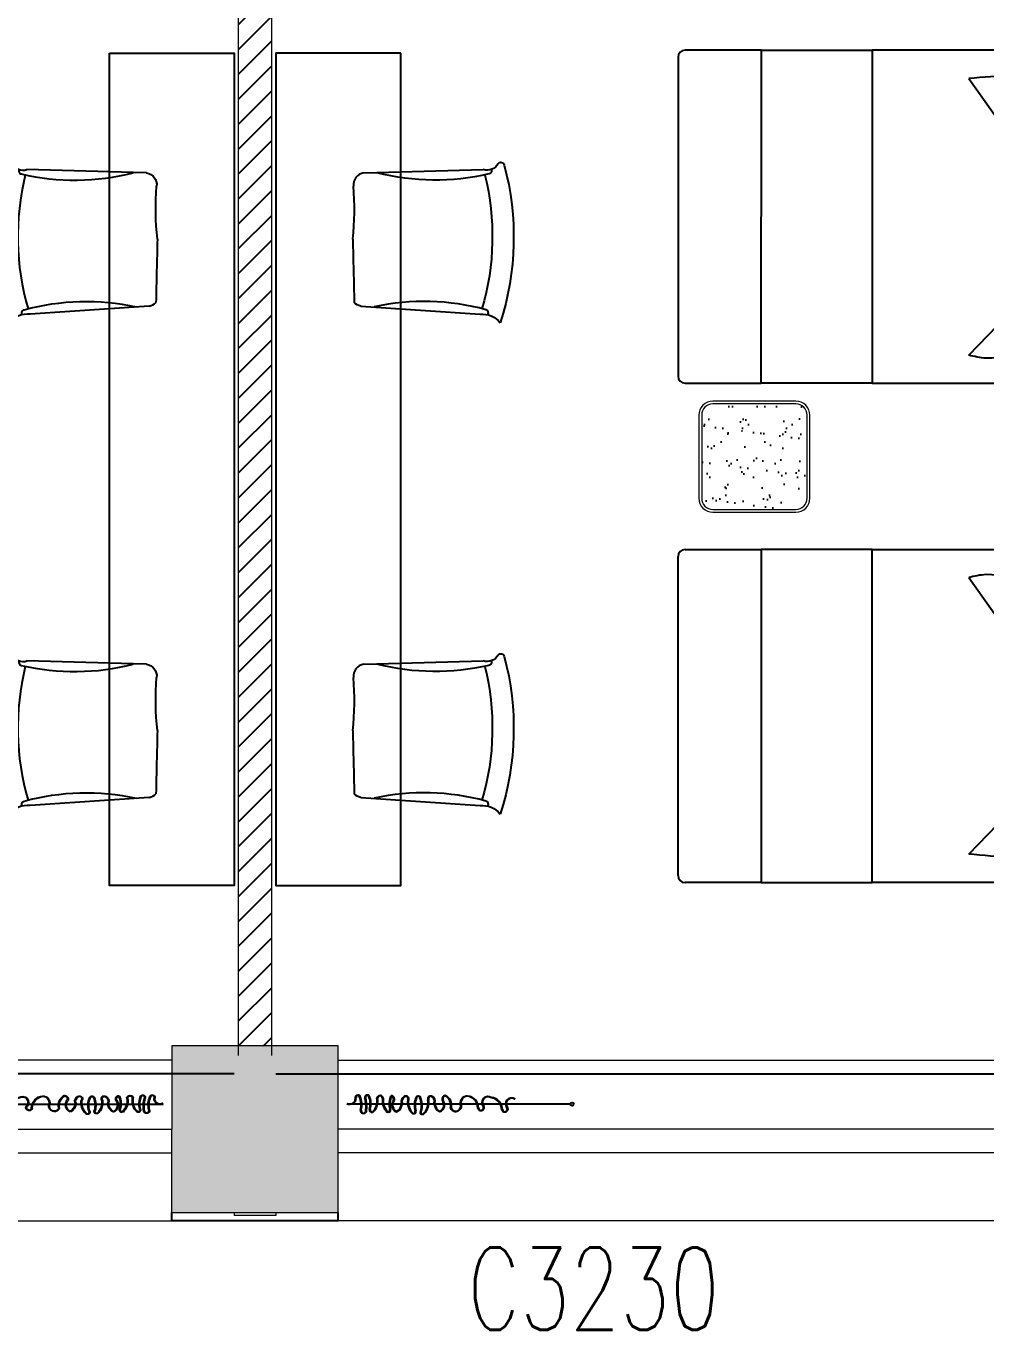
# Model space of a CAD drawing. Header units: millimetres. Extents: x 33621 to 401573, y -91663 to 133135.
# Drawn here: x 124271 to 127731, y -59633 to -54933 of the extents above; entities that cross this region are included whole.
import ezdxf

# ---------------------------------------------------------------- set-up
doc = ezdxf.new("R2010")
doc.units = ezdxf.units.MM
doc.header["$LTSCALE"] = 10
doc.linetypes.add('DASH', pattern=[0.35, 0.25, -0.1])
doc.linetypes.add('DOTE', pattern=[2.42, 2, -0.2, 0.02, -0.2])
doc.layers.get('0').update_dxf_attribs({"color": 253})
for name, color, linetype, lineweight in [('COLUMN', 253, 'Continuous', 0), ('cr-外框线2', 253, 'Continuous', 13), ('FF-FURN【成品家私】', 253, 'Continuous', 0), ('PUB_HATCH', 253, 'Continuous', 0), ('RC-LIGHT【天花灯具】', 253, 'Continuous', 0), ('RC-Modelling【天花造型】', 253, 'Continuous', 0), ('WALL', 253, 'Continuous', 0), ('Wall【墙体】', 253, 'Continuous', 0), ('WINDOW', 253, 'Continuous', 0)]:
    doc.layers.add(name, color=color, linetype=linetype, lineweight=lineweight)
for name, color, linetype in [('HATCH【填充】', 253, 'Continuous'), ('P-活动家具', 253, 'Continuous'), ('SURFACE', 253, 'Continuous'), ('TITLE【图框】', 253, 'Continuous'), ('WINDOW_TEXT', 253, 'Continuous'), ('平面家具', 253, 'Continuous')]:
    doc.layers.add(name, color=color, linetype=linetype)
doc.styles.add('_TCH_WINDOW', font='SIMPLEX', dxfattribs={"bigfont": 'GBCBIG'})

# ---------------------------------------------------------------- blocks, each defined once
blk = doc.blocks.new('$WINLIB2D$00000004')
for p, q in [((-0.5, 0.5), (0.5, 0.5)), ((-0.5, 0.5), (-0.5, -0.5)), ((0.5, -0.5), (0.5, 0.5)), ((-0.5, 0.2406), (0.5, 0.2406)), ((-0.5, -0.5), (0.5, -0.5))]:
    blk.add_line(p, q)
blk = doc.blocks.new('海龙_041013431')
at = {"layer": 'P-活动家具', "color": 8}
for p, q in [((455.7, -74.4), (289.2, 600)), ((47.8, 499), (455.7, -74.4)), ((826, 491.4), (803.8, 456.5)), ((867.3, 466), (826, 491.4)), ((826, 491.4), (826, 283.9)), ((590.4, 422.6), (626.6, 444.9)), ((626.6, 444.9), (646.1, 414.3)), ((626.6, 444.9), (626.6, 267.8)), ((803.8, 456.5), (756.2, 351.8)), ((915, 345.5), (867.3, 466)), ((548.6, 316.9), (590.4, 422.6)), ((646.1, 414.3), (687.9, 322.4)), ((756.2, 351.8), (724.4, 245.8)), ((953.1, 214.1), (915, 345.5)), ((515.2, 206.5), (548.6, 316.9)), ((687.9, 322.4), (715.8, 234.4)), ((826, 283.9), (848.3, 101)), ((626.6, 267.8), (607.1, 108.1)), ((724.4, 245.8), (724.4, -35.9)), ((515.2, -92.7), (515.2, 206.5)), ((715.8, 234.4), (715.8, -82.4)), ((953.1, -110.2), (953.1, 214.1)), ((607.1, 108.1), (607.1, -487.1)), ((848.3, 101), (848.3, -488.8)), ((724.4, -35.9), (759.4, -353.8)), ((47.8, -497.7), (455.7, -74.4)), ((290.8, -600), (455.7, -74.4)), ((570.9, -443.1), (515.2, -92.7)), ((715.8, -82.4), (684.4, -370.6)), ((889.6, -438.7), (953.1, -110.2)), ((684.4, -370.6), (640.6, -490.4)), ((759.4, -353.8), (810.2, -492.6)), ((609.9, -490.4), (570.9, -443.1)), ((845.1, -492.6), (889.6, -438.7))]:
    blk.add_line(p, q, dxfattribs=at)
at = {"layer": 'P-活动家具'}
blk.add_line((1000, -600), (1000, 600), dxfattribs=at)
at = {"layer": 'P-活动家具', "color": 8}
blk.add_lwpolyline([(-300, -600), (-300, 600), (-700, 600), (-700, -600)], close=True, dxfattribs=at)
for points, knots in [([(291.5, 587.7), (284.6, 560.3), (263.8, 477.8), (136.2, 521), (68, 504), (47.8, 499)], [0, 0, 0, 0, 75.29107, 226.745569, 290.81809, 290.81809, 290.81809, 290.81809]), ([(291.5, -586.4), (286.2, -557.6), (277.4, -509), (168.4, -508.8), (99.8, -502.5), (47.8, -497.7)], [0, 0, 0, 0, 75.29107, 127.212251, 290.722633, 290.722633, 290.722633, 290.722633])]:
    blk.add_open_spline(points, degree=3, knots=knots, dxfattribs=at)
at = {"layer": '平面家具', "color": 43, "linetype": 'ByBlock'}
for p, q in [((-1000, -575), (-1000, 575)), ((-975, 600), (-700, 600)), ((-300, 600), (1000, 600)), ((455.7, 600), (455.7, -600)), ((-700, -600), (-975, -600)), ((1000, -600), (-300, -600))]:
    blk.add_line(p, q, dxfattribs=at)
for centre, start, end in [((-975, 575), 90, 180), ((-975, -575), 180, 270)]:
    blk.add_arc(centre, 25, start, end, dxfattribs=at)
blk = doc.blocks.new('海龙_041013471')
at = {"layer": 'P-活动家具', "color": 8}
for p, q in [((290.8, 600), (455.7, -75.6)), ((47.8, 497.7), (455.7, -75.6)), ((609.9, 490.4), (570.9, 443.1)), ((607.1, -333.1), (607.1, 487.1)), ((684.4, 370.6), (640.6, 490.4)), ((759.4, 353.8), (810.2, 492.6)), ((845.1, 492.6), (889.6, 438.7)), ((848.3, -326), (848.3, 488.8)), ((570.9, 443.1), (515.2, 167.7)), ((889.6, 438.7), (953.1, 110.2)), ((715.8, -67.6), (684.4, 370.6)), ((724.4, -114.1), (759.4, 353.8)), ((515.2, 167.7), (515.2, -356.5)), ((953.1, 110.2), (953.1, -364.1)), ((47.8, -499), (455.7, -75.6)), ((455.7, -75.6), (289.2, -600)), ((715.8, -384.4), (715.8, -67.6)), ((724.4, -395.8), (724.4, -114.1)), ((826, -433.9), (848.3, -326)), ((515.2, -356.5), (548.6, -466.9)), ((626.6, -417.8), (607.1, -333.1)), ((953.1, -364.1), (915, -495.5)), ((626.6, -444.9), (626.6, -417.8)), ((687.9, -472.4), (715.8, -384.4)), ((756.2, -501.8), (724.4, -395.8)), ((548.6, -466.9), (590.4, -572.6)), ((590.4, -572.6), (626.6, -444.9)), ((626.6, -444.9), (646.1, -564.3)), ((803.8, -456.5), (756.2, -501.8)), ((826, -491.4), (803.8, -456.5)), ((826, -491.4), (826, -433.9)), ((867.3, -466), (826, -491.4)), ((915, -495.5), (867.3, -466)), ((646.1, -564.3), (687.9, -472.4))]:
    blk.add_line(p, q, dxfattribs=at)
at = {"layer": 'P-活动家具'}
blk.add_line((1000, 600), (1000, -600), dxfattribs=at)
at = {"layer": 'P-活动家具', "color": 8}
blk.add_lwpolyline([(-299.9, 600), (-300, -600), (-700, -600), (-699.9, 600)], close=True, dxfattribs=at)
for points, knots in [([(291.5, 586.4), (286.2, 557.6), (277.4, 509), (168.4, 508.8), (99.8, 502.5), (47.8, 497.7)], [0, 0, 0, 0, 75.29107, 127.212251, 290.722633, 290.722633, 290.722633, 290.722633]), ([(291.5, -587.7), (284.6, -560.3), (263.8, -477.8), (136.2, -521), (68, -504), (47.8, -499)], [0, 0, 0, 0, 75.29107, 226.745569, 290.81809, 290.81809, 290.81809, 290.81809])]:
    blk.add_open_spline(points, degree=3, knots=knots, dxfattribs=at)
at = {"layer": '平面家具', "color": 43, "linetype": 'ByBlock'}
for p, q in [((-1000, 575), (-1000, -575)), ((-699.9, 600), (-975, 600)), ((1000, 600), (-299.9, 600)), ((455.7, -600), (455.7, 600)), ((-975, -600), (-700, -600)), ((-300, -600), (1000, -600))]:
    blk.add_line(p, q, dxfattribs=at)
for centre, start, end in [((-975, 575), 90, 180), ((-975, -575), 180, 270)]:
    blk.add_arc(centre, 25, start, end, dxfattribs=at)
blk = doc.blocks.new('海龙_0410133832')
at = {"lineweight": -2, "ltscale": 2000, "extrusion": (0, 0, -1)}
for p, q in [((-250.5, 250.9), (-202.9, 252.5)), ((-202.9, 252.5), (180.4, 263)), ((-260.8, -229.1), (169.1, -258.7))]:
    blk.add_line(p, q, dxfattribs=at)
for centre, radius, start, end in [((-194.4, 307), 46.2, 209.9778, 287.6112), ((-244.3, 277.1), 12, 34.687, 170.3231), ((-7.4, 1075.2), 850.4, 256.8724, 284.3023), ((709, 21.2), 922.3, 166.0708, 196.3976), ((-198.2, 258.7), 11.8, 155.0218, 258.5738), ((716.8, 19.6), 1007, 165.0641, 197.8536), ((30168.4, -805.7), 29889.5, 178.43305, 178.86929), ((253.1, -186.7), 43, 280.3759, 317.4549), ((-178.1, -339.1), 80.9, 83.6486, 141.8367)]:
    blk.add_arc(centre, radius, start, end, dxfattribs=at)
at = {"lineweight": -2, "ltscale": 2000}
for centre, radius, start, end in [((-244.6, 208.3), 43, 97.9074, 186.7843), ((-1223.9, 121.3), 940.2, 353.3046, 4.9984), ((-33.5, -1062.6), 850.3, 74.7572, 102.1885), ((187.2, -253.7), 11.8, 332.5533, 76.1053)]:
    blk.add_arc(centre, radius, start, end, dxfattribs=at)
blk = doc.blocks.new('*U41')
at = {"color": 251, "linetype": 'DOTE', "ltscale": 0.104867}
blk.add_line((806.1, 0, 0), (0, 0), dxfattribs=at)
at = {"color": 251}
blk.add_circle((812.1, 0, 0), 6, dxfattribs=at)
for centre, radius, start, end in [((10.2, 20.5), 20.9, 240.8721, 0.9421), ((12.6, 20.9), 20.9, 240.8459, 0.916), ((38.2, 24), 7.86, 17.5992, 204.3942), ((40.7, 24.5), 7.86, 17.573, 204.3681), ((-22.3, -2.9), 74, 345.168, 23.3232), ((-19.8, -2.4), 74, 345.1419, 23.297), ((72.5, 24.3), 7.61, 37.4673, 202.7091), ((-56.9, -9.9), 126.2, 352.7386, 14.3241), ((74.9, 24.7), 7.61, 37.4411, 202.6829), ((-54.4, -9.4), 126.2, 352.7125, 14.298), ((10.5, -0.4), 74, 345.168, 23.3232), ((13, 0), 74, 345.1419, 23.297), ((53.7, 10.7), 55.4, 314.4794, 10.735), ((56.1, 11.1), 55.4, 314.4533, 10.7089), ((118.5, 19.5), 10.5, 8.0945, 171.6931), ((120.9, 19.9), 10.5, 8.0684, 171.667), ((183.4, 11.5), 55.4, 170.1647, 226.4203), ((185.9, 11.9), 55.4, 170.1386, 226.3942), ((226.7, 1.1), 74, 157.5765, 195.7317), ((229.2, 1.4), 74, 157.5504, 195.7056), ((157.4, 17.7), 11.7, 333.1364, 85.5313), ((159.9, 18.1), 11.7, 333.1103, 85.5052), ((189.3, -3.5), 26.7, 143.4394, 246.9097), ((191.7, -3.2), 26.7, 143.4133, 246.8836), ((163.3, 2), 33.9, 297.1787, 3.2579), ((165.8, 2.4), 33.9, 297.1526, 3.2318), ((216.1, 9.8), 19.8, 117.6883, 197.1983), ((218.5, 10.1), 19.8, 117.6622, 197.1722), ((211.5, 19.3), 9.3, 334.698, 119.6198), ((213.9, 19.6), 9.3, 334.6719, 119.5937), ((274.4, 5.8), 55.4, 170.1647, 226.4203), ((276.9, 6.1), 55.4, 170.1386, 226.3942), ((317.7, -4.6), 74, 157.5765, 195.7317), ((320.1, -4.3), 74, 157.5504, 195.7056), ((256, 21.6), 7.06, 13.1305, 163.4149), ((258.5, 21.9), 7.06, 13.1044, 163.3888), ((195, -6.1), 74, 345.168, 23.3232), ((197.4, -5.7), 74, 345.1419, 23.297), ((238.1, 5), 55.4, 314.4794, 10.735), ((240.5, 5.3), 55.4, 314.4533, 10.7089), ((300.8, 19.4), 9.3, 61.2799, 206.2017), ((303.3, 19.7), 9.3, 61.2538, 206.1756), ((296.4, 9.9), 19.8, 343.7014, 63.2114), ((298.8, 10.2), 19.8, 343.6753, 63.1853), ((349.2, 3), 33.9, 177.6417, 243.721), ((351.7, 3.2), 33.9, 177.6156, 243.6949), ((323.3, -3), 26.7, 293.99, 37.4603), ((325.8, -2.7), 26.7, 293.9638, 37.4341), ((354.9, 18.7), 11.7, 95.3684, 207.7632), ((357.4, 19), 11.7, 95.3423, 207.7371), ((336.4, -4.4), 38.9, 345.1181, 63.4135), ((338.9, -4.1), 38.9, 345.092, 63.3874), ((394.1, -7.1), 19, 201.6068, 22.3251), ((433.7, 3.9), 24.8, 92.9506, 189.2969), ((436.2, 4.1), 24.8, 92.9245, 189.2707), ((428.4, -15.1), 44, 0.1274, 84.6999), ((430.8, -14.9), 44, 0.1013, 84.6738), ((506.9, 6.1), 20.7, 56.1371, 221.0328), ((509.3, 6.3), 20.7, 56.111, 221.0067), ((514.4, -20.5), 44, 0.1274, 84.6999), ((516.8, -20.2), 44, 0.1013, 84.6738), ((592.9, 0.8), 20.7, 56.1371, 221.0328), ((595.3, 1), 20.7, 56.111, 221.0067), ((58.9, -23.3), 9.76, 171.3487, 344.8278), ((61.4, -22.9), 9.76, 171.3226, 344.8017), ((89.6, -21.5), 7.82, 163.8441, 291.3575), ((92, -21.1), 7.82, 163.818, 291.3314), ((148, -21.2), 7.82, 249.5421, 17.0556), ((150.4, -20.9), 7.82, 249.516, 17.0295), ((239, -26.9), 7.82, 249.5421, 17.0556), ((241.4, -26.6), 7.82, 249.516, 17.0295), ((271.5, -29.9), 7.02, 135.7494, 319.4523), ((274, -29.6), 7.02, 135.7233, 319.4262), ((391.6, -7.4), 19, 201.633, 22.3512), ((482.4, -12.7), 10.3, 193.0653, 30.6308), ((484.8, -12.5), 10.3, 193.0392, 30.6047), ((568.4, -18), 10.3, 193.0653, 30.6308), ((570.8, -17.8), 10.3, 193.0392, 30.6047)]:
    blk.add_arc(centre, radius, start, end, dxfattribs=at)
blk = doc.blocks.new('单帘平面')
at = {"layer": 'TITLE【图框】'}
blk.add_blockref('*U41', (0, 0), dxfattribs=at)
blk = doc.blocks.new('海龙0109180699')
at = {"layer": 'P-活动家具', "color": 8, "linetype": 'DASH'}
blk.add_line((-1725, 145.5), (1725, 145.5), dxfattribs=at)
at = {"layer": '平面家具', "color": 43, "linetype": 'ByBlock'}
blk.add_lwpolyline([(-1275, 3824.4), (-1725, 3824.4), (-1725, 824.4), (-1275, 824.4)], close=True, dxfattribs=at)
at = {"layer": 'cr-外框线2'}
for name, p in [('海龙_041013471', (725, 3235.4)), ('海龙_041013431', (725, 1435.4))]:
    blk.add_blockref(name, p, dxfattribs=at)
at = {"layer": 'Wall【墙体】'}
blk.add_blockref('单帘平面', (-1469.2, 36.9), dxfattribs=at)
at = {"layer": '平面家具', "color": 43, "linetype": 'ByBlock'}
for p in [(-1157.9, 3142.4), (-1157.9, 1371.3)]:
    blk.add_blockref('海龙_0410133832', p, dxfattribs=at)
blk = doc.blocks.new('ZL_0603123899')
at = {"layer": 'HATCH【填充】'}
h = blk.add_hatch(dxfattribs=at)
h.set_pattern_fill('AR-SAND', color=251, scale=2)
h.set_pattern_definition([(37.5, (-190, -390), (-3.2, 97.883), [0, -77.216, 0, -86.36, 0, -82.55]), (7.5, (-190, -390), (89.905, 143.365), [0, -41.656, 0, -69.596, 0, -26.67]), (327.5, (-252.48, -390), (158.198, 0.287), [0, -25.4, 0, -91.44, 0, -119.38]), (317.5, (-252.48, -390), (152.71, 44.586), [0, -12.7, 0, -59.944, 0, -68.58])])
h.paths.add_polyline_path([(190, -50, 0.414214), (150, -10), (-150, -10, 0.414214), (-190, -50), (-190, -350, 0.414214), (-150, -390), (150, -390, 0.414214), (190, -350)])
at = {"layer": 'RC-LIGHT【天花灯具】'}
blk.add_lwpolyline([(-150, 0), (150, 0, -0.414214), (200, -50), (200, -350, -0.414214), (150, -400), (-150, -400, -0.414214), (-200, -350), (-200, -50, -0.414214)], format="xyb", close=True, dxfattribs=at)
at = {"layer": 'RC-LIGHT【天花灯具】', "color": 8}
blk.add_lwpolyline([(-150, -10), (150, -10, -0.414214), (190, -50), (190, -350, -0.414214), (150, -390), (-150, -390, -0.414214), (-190, -350), (-190, -50, -0.414214)], format="xyb", close=True, dxfattribs=at)
blk = doc.blocks.new('ZL_0603125599')
at = {"layer": 'RC-Modelling【天花造型】'}
for p, q in [((1492.5, -6446.5), (-1732.5, -6446.5)), ((1492.5, -6496.5), (-1732.5, -6496.5))]:
    blk.add_line(p, q, dxfattribs=at)
at = {"layer": 'RC-LIGHT【天花灯具】'}
blk.add_blockref('ZL_0603123899', (-7.5, -4071.6), dxfattribs=at)

msp = doc.modelspace()

# ---------------------------------------------------------------- hatches: boundary and pattern name
at = {"layer": 'HATCH【填充】'}
h = msp.add_hatch(dxfattribs=at)
h.set_pattern_fill('ANSI31', color=3, scale=20)
h.set_pattern_definition([(45, (125036.51, -58609.42), (-44.9013, 44.9013), [])])
h.paths.add_polyline_path([(125156.5, -51710.6), (125036.5, -51710.6), (125036.5, -58609.4), (125156.5, -58609.4)])
at = {"layer": 'PUB_HATCH'}
msp.add_hatch(color=256, dxfattribs=at).paths.add_polyline_path([(124796.5, -59209.4), (125396.5, -59209.4), (125396.5, -58609.4), (124796.5, -58609.4)])

# ---------------------------------------------------------------- linework, layer by layer
at = {"layer": 'COLUMN'}
for p, q in [((125396.5, -58609.4), (124796.5, -58609.4)), ((124796.5, -58609.4), (124796.5, -58909.4)), ((125396.5, -58909.4), (125396.5, -58609.4)), ((124796.5, -59209.4), (125396.5, -59209.4))]:
    msp.add_line(p, q, dxfattribs=at)
at = {"layer": 'SURFACE'}
for p, q in [((124796.5, -59239.4), (124796.5, -59209.4)), ((125396.5, -59239.4), (125396.5, -59209.4)), ((125096.5, -59239.4), (124796.5, -59239.4)), ((125396.5, -59239.4), (125096.5, -59239.4))]:
    msp.add_line(p, q, dxfattribs=at)
at = {"layer": 'WALL'}
for p, q in [((125036.5, -58644.4), (125036.5, -51710.6)), ((125156.5, -58644.4), (125156.5, -51710.6))]:
    msp.add_line(p, q, dxfattribs=at)
at = {"layer": 'Wall【墙体】', "color": 6}
for p, q in [((125021.5, -59209.4), (125021.5, -59220.5)), ((125171.5, -59209.4), (125171.5, -59220.5)), ((125171.5, -59220.5), (125021.5, -59220.5))]:
    msp.add_line(p, q, dxfattribs=at)

# ---------------------------------------------------------------- block references
at = {"layer": 'FF-FURN【成品家私】', "xscale": -1}
msp.add_blockref('海龙0109180699', (123296.5, -58856), dxfattribs=at)
at = {"layer": 'FF-FURN【成品家私】'}
msp.add_blockref('海龙0109180699', (126896.5, -58856), dxfattribs=at)
at = {"layer": 'RC-LIGHT【天花灯具】'}
msp.add_blockref('ZL_0603125599', (123304, -52214), dxfattribs=at)
at = {"layer": 'RC-LIGHT【天花灯具】', "xscale": -1}
msp.add_blockref('ZL_0603125599', (126889, -52214), dxfattribs=at)
at = {"layer": 'WINDOW'}
ref = msp.add_blockref('$WINLIB2D$00000004', (123196.5, -59074.4), dxfattribs=dict(at, xscale=-3200, yscale=-330, zscale=-3200, rotation=180))
ref.add_attrib('A', 'C3230', (122711.6, -59633.2), dxfattribs={"layer": 'WINDOW_TEXT', "height": 297.5, "style": '_TCH_WINDOW', "width": 0.705882})
ref = msp.add_blockref('$WINLIB2D$00000004', (126996.5, -59074.4), dxfattribs=dict(at, xscale=3200, yscale=-330, zscale=3200, rotation=180))
ref.add_attrib('A', 'C3230', (125862.8, -59633.2), dxfattribs={"layer": 'WINDOW_TEXT', "height": 297.5, "style": '_TCH_WINDOW', "width": 0.705882})

doc.saveas('drawing.dxf')
